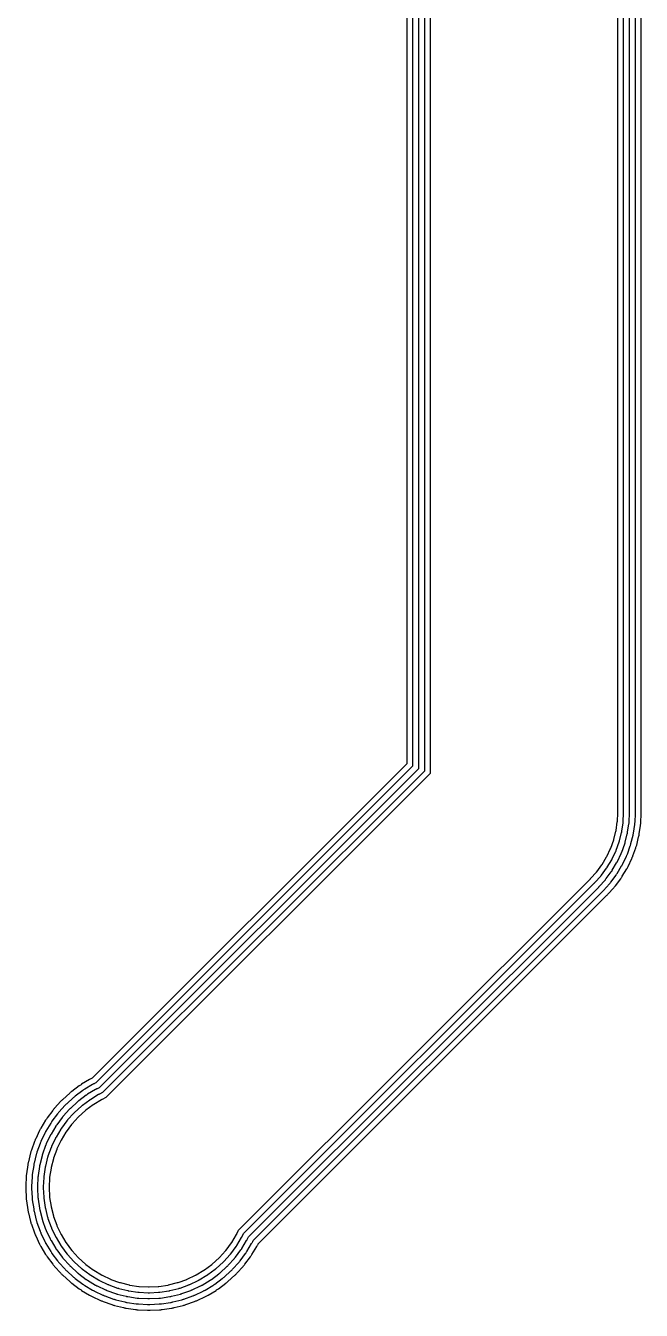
# Model space of a CAD drawing. Header units: metres. Extents: x 123.3 to 152.9, y -74.8 to -51.5.
# Drawn here: x 142.85 to 148.1, y -74.85 to -63.88 of the extents above; entities that cross this region are included whole.
import ezdxf

# ---------------------------------------------------------------- set-up
doc = ezdxf.new("R2010")
doc.units = ezdxf.units.M

msp = doc.modelspace()

# ---------------------------------------------------------------- linework, layer by layer
for points in [[(146.1, -62.7), (146.1, -70.186), (143.418, -72.868)], [(146.15, -62.7), (146.15, -70.206), (143.447, -72.909)], [(146.2, -62.7), (146.2, -70.227), (143.476, -72.951)], [(146.25, -62.7), (146.25, -70.248), (143.505, -72.992)], [(146.3, -62.7), (146.3, -70.268), (143.534, -73.034)], [(143.505, -72.992), (143.48, -73.004), (143.478, -73.005), (143.476, -73.006), (143.474, -73.007), (143.471, -73.009), (143.404, -73.049), (143.402, -73.05), (143.4, -73.052), (143.398, -73.053), (143.396, -73.055), (143.333, -73.101), (143.331, -73.103), (143.329, -73.104), (143.327, -73.106), (143.325, -73.107), (143.267, -73.16), (143.265, -73.162), (143.264, -73.164), (143.262, -73.165), (143.26, -73.167), (143.207, -73.225), (143.206, -73.227), (143.204, -73.229), (143.203, -73.231), (143.201, -73.233), (143.155, -73.296), (143.153, -73.298), (143.152, -73.3), (143.15, -73.302), (143.149, -73.304), (143.109, -73.371), (143.107, -73.374), (143.106, -73.376), (143.105, -73.378), (143.104, -73.38), (143.07, -73.451), (143.069, -73.453), (143.069, -73.456), (143.068, -73.458), (143.067, -73.46), (143.04, -73.534), (143.039, -73.536), (143.039, -73.539), (143.038, -73.541), (143.037, -73.543), (143.018, -73.62), (143.018, -73.622), (143.017, -73.624), (143.017, -73.627), (143.016, -73.629), (143.005, -73.707), (143.005, -73.709), (143.004, -73.712), (143.004, -73.714), (143.004, -73.717), (143, -73.795), (143, -73.798), (143, -73.8), (143, -73.802), (143, -73.805), (143.004, -73.883), (143.004, -73.886), (143.004, -73.888), (143.005, -73.891), (143.005, -73.893), (143.016, -73.971), (143.017, -73.973), (143.017, -73.976), (143.018, -73.978), (143.018, -73.98), (143.037, -74.057), (143.038, -74.059), (143.039, -74.061), (143.039, -74.064), (143.04, -74.066), (143.067, -74.14), (143.068, -74.142), (143.069, -74.144), (143.069, -74.147), (143.07, -74.149), (143.104, -74.22), (143.105, -74.222), (143.106, -74.224), (143.107, -74.226), (143.109, -74.229), (143.149, -74.296), (143.15, -74.298), (143.152, -74.3), (143.153, -74.302), (143.155, -74.304), (143.201, -74.367), (143.203, -74.369), (143.204, -74.371), (143.206, -74.373), (143.207, -74.375), (143.26, -74.433), (143.262, -74.435), (143.264, -74.436), (143.265, -74.438), (143.267, -74.44), (143.325, -74.493), (143.327, -74.494), (143.329, -74.496), (143.331, -74.497), (143.333, -74.499), (143.396, -74.545), (143.398, -74.547), (143.4, -74.548), (143.402, -74.55), (143.404, -74.551), (143.471, -74.591), (143.474, -74.593), (143.476, -74.594), (143.478, -74.595), (143.48, -74.596), (143.551, -74.63), (143.553, -74.631), (143.556, -74.631), (143.558, -74.632), (143.56, -74.633), (143.634, -74.66), (143.636, -74.661), (143.639, -74.661), (143.641, -74.662), (143.643, -74.663), (143.72, -74.682), (143.722, -74.682), (143.724, -74.683), (143.727, -74.683), (143.729, -74.684), (143.807, -74.695), (143.809, -74.695), (143.812, -74.696), (143.814, -74.696), (143.817, -74.696), (143.895, -74.7), (143.898, -74.7), (143.9, -74.7), (143.902, -74.7), (143.905, -74.7), (143.983, -74.696), (143.986, -74.696), (143.988, -74.696), (143.991, -74.695), (143.993, -74.695), (144.071, -74.684), (144.073, -74.683), (144.076, -74.683), (144.078, -74.682), (144.08, -74.682), (144.157, -74.663), (144.159, -74.662), (144.161, -74.661), (144.164, -74.661), (144.166, -74.66), (144.24, -74.633), (144.242, -74.632), (144.244, -74.631), (144.247, -74.631), (144.249, -74.63), (144.32, -74.596), (144.322, -74.595), (144.324, -74.594), (144.326, -74.593), (144.329, -74.591), (144.396, -74.551), (144.398, -74.55), (144.4, -74.548), (144.402, -74.547), (144.404, -74.545), (144.467, -74.499), (144.469, -74.497), (144.471, -74.496), (144.473, -74.494), (144.475, -74.493), (144.533, -74.44), (144.535, -74.438), (144.536, -74.436), (144.538, -74.435), (144.54, -74.433), (144.593, -74.375), (144.594, -74.373), (144.596, -74.371), (144.597, -74.369), (144.599, -74.367), (144.645, -74.304), (144.647, -74.302), (144.648, -74.3), (144.65, -74.298), (144.651, -74.296), (144.691, -74.229), (144.693, -74.226), (144.694, -74.224), (144.695, -74.222), (144.696, -74.22), (144.708, -74.195), (147.701, -71.201), (147.703, -71.2), (147.705, -71.198), (147.754, -71.143), (147.756, -71.141), (147.757, -71.139), (147.759, -71.138), (147.76, -71.136), (147.804, -71.076), (147.806, -71.074), (147.807, -71.072), (147.808, -71.07), (147.81, -71.068), (147.848, -71.005), (147.849, -71.003), (147.85, -71.001), (147.851, -70.999), (147.852, -70.996), (147.884, -70.93), (147.885, -70.928), (147.886, -70.925), (147.887, -70.923), (147.887, -70.921), (147.912, -70.852), (147.913, -70.849), (147.914, -70.847), (147.914, -70.844), (147.915, -70.842), (147.933, -70.771), (147.934, -70.768), (147.934, -70.766), (147.934, -70.763), (147.935, -70.761), (147.946, -70.688), (147.946, -70.686), (147.946, -70.683), (147.946, -70.681), (147.947, -70.678), (147.95, -70.605), (147.95, -70.602), (147.95, -70.6), (147.95, -63.35)], [(143.534, -73.034), (143.502, -73.049), (143.5, -73.05), (143.499, -73.05), (143.498, -73.051), (143.497, -73.052), (143.43, -73.092), (143.429, -73.093), (143.428, -73.093), (143.427, -73.094), (143.426, -73.095), (143.363, -73.141), (143.362, -73.142), (143.361, -73.143), (143.36, -73.144), (143.359, -73.145), (143.301, -73.197), (143.3, -73.198), (143.299, -73.199), (143.298, -73.2), (143.297, -73.201), (143.245, -73.259), (143.244, -73.26), (143.243, -73.261), (143.242, -73.262), (143.241, -73.263), (143.195, -73.326), (143.194, -73.327), (143.193, -73.328), (143.193, -73.329), (143.192, -73.33), (143.152, -73.397), (143.151, -73.398), (143.15, -73.399), (143.15, -73.4), (143.149, -73.402), (143.116, -73.472), (143.115, -73.474), (143.115, -73.475), (143.114, -73.476), (143.114, -73.477), (143.087, -73.551), (143.087, -73.552), (143.087, -73.553), (143.086, -73.554), (143.086, -73.556), (143.067, -73.632), (143.067, -73.633), (143.066, -73.634), (143.066, -73.635), (143.066, -73.637), (143.054, -73.714), (143.054, -73.715), (143.054, -73.717), (143.054, -73.718), (143.054, -73.719), (143.05, -73.798), (143.05, -73.799), (143.05, -73.8), (143.05, -73.801), (143.05, -73.802), (143.054, -73.881), (143.054, -73.882), (143.054, -73.883), (143.054, -73.885), (143.054, -73.886), (143.066, -73.963), (143.066, -73.965), (143.066, -73.966), (143.067, -73.967), (143.067, -73.968), (143.086, -74.044), (143.086, -74.046), (143.087, -74.047), (143.087, -74.048), (143.087, -74.049), (143.114, -74.123), (143.114, -74.124), (143.115, -74.125), (143.115, -74.126), (143.116, -74.128), (143.149, -74.198), (143.15, -74.2), (143.15, -74.201), (143.151, -74.202), (143.152, -74.203), (143.192, -74.27), (143.193, -74.271), (143.193, -74.272), (143.194, -74.273), (143.195, -74.274), (143.241, -74.337), (143.242, -74.338), (143.243, -74.339), (143.244, -74.34), (143.245, -74.341), (143.297, -74.399), (143.298, -74.4), (143.299, -74.401), (143.3, -74.402), (143.301, -74.403), (143.359, -74.455), (143.36, -74.456), (143.361, -74.457), (143.362, -74.458), (143.363, -74.459), (143.426, -74.505), (143.427, -74.506), (143.428, -74.507), (143.429, -74.507), (143.43, -74.508), (143.497, -74.548), (143.498, -74.549), (143.499, -74.55), (143.5, -74.55), (143.502, -74.551), (143.572, -74.584), (143.574, -74.585), (143.575, -74.585), (143.576, -74.586), (143.577, -74.586), (143.651, -74.613), (143.652, -74.613), (143.653, -74.613), (143.654, -74.614), (143.656, -74.614), (143.732, -74.633), (143.733, -74.633), (143.734, -74.634), (143.735, -74.634), (143.737, -74.634), (143.814, -74.646), (143.815, -74.646), (143.817, -74.646), (143.818, -74.646), (143.819, -74.646), (143.898, -74.65), (143.899, -74.65), (143.9, -74.65), (143.901, -74.65), (143.902, -74.65), (143.981, -74.646), (143.982, -74.646), (143.983, -74.646), (143.985, -74.646), (143.986, -74.646), (144.063, -74.634), (144.065, -74.634), (144.066, -74.634), (144.067, -74.633), (144.068, -74.633), (144.144, -74.614), (144.146, -74.614), (144.147, -74.613), (144.148, -74.613), (144.149, -74.613), (144.223, -74.586), (144.224, -74.586), (144.225, -74.585), (144.226, -74.585), (144.228, -74.584), (144.298, -74.551), (144.3, -74.55), (144.301, -74.55), (144.302, -74.549), (144.303, -74.548), (144.37, -74.508), (144.371, -74.507), (144.372, -74.507), (144.373, -74.506), (144.374, -74.505), (144.437, -74.459), (144.438, -74.458), (144.439, -74.457), (144.44, -74.456), (144.441, -74.455), (144.499, -74.403), (144.5, -74.402), (144.501, -74.401), (144.502, -74.4), (144.503, -74.399), (144.555, -74.341), (144.556, -74.34), (144.557, -74.339), (144.558, -74.338), (144.559, -74.337), (144.605, -74.274), (144.606, -74.273), (144.607, -74.272), (144.607, -74.271), (144.608, -74.27), (144.648, -74.203), (144.649, -74.202), (144.65, -74.201), (144.65, -74.2), (144.651, -74.198), (144.666, -74.166), (147.666, -71.166), (147.667, -71.165), (147.668, -71.164), (147.717, -71.11), (147.718, -71.109), (147.719, -71.108), (147.719, -71.107), (147.72, -71.106), (147.764, -71.047), (147.765, -71.046), (147.765, -71.045), (147.766, -71.044), (147.767, -71.043), (147.805, -70.979), (147.805, -70.978), (147.806, -70.977), (147.806, -70.976), (147.807, -70.975), (147.838, -70.909), (147.839, -70.907), (147.839, -70.906), (147.84, -70.905), (147.84, -70.904), (147.865, -70.835), (147.866, -70.834), (147.866, -70.832), (147.866, -70.831), (147.867, -70.83), (147.884, -70.759), (147.885, -70.757), (147.885, -70.756), (147.885, -70.755), (147.885, -70.754), (147.896, -70.681), (147.896, -70.68), (147.897, -70.678), (147.897, -70.677), (147.897, -70.676), (147.9, -70.602), (147.9, -70.601), (147.9, -70.6), (147.9, -63.3)], [(143.447, -72.909), (143.437, -72.914), (143.433, -72.916), (143.429, -72.918), (143.424, -72.92), (143.42, -72.923), (143.353, -72.963), (143.349, -72.966), (143.344, -72.969), (143.34, -72.971), (143.336, -72.974), (143.273, -73.021), (143.269, -73.024), (143.266, -73.027), (143.262, -73.03), (143.258, -73.033), (143.2, -73.086), (143.196, -73.089), (143.193, -73.093), (143.189, -73.096), (143.186, -73.1), (143.133, -73.158), (143.13, -73.162), (143.127, -73.166), (143.124, -73.169), (143.121, -73.173), (143.074, -73.236), (143.071, -73.24), (143.069, -73.244), (143.066, -73.249), (143.063, -73.253), (143.023, -73.32), (143.02, -73.324), (143.018, -73.329), (143.016, -73.333), (143.014, -73.337), (142.98, -73.408), (142.978, -73.413), (142.976, -73.417), (142.974, -73.422), (142.973, -73.426), (142.946, -73.5), (142.945, -73.505), (142.943, -73.51), (142.942, -73.514), (142.94, -73.519), (142.921, -73.595), (142.92, -73.6), (142.919, -73.605), (142.918, -73.61), (142.918, -73.615), (142.906, -73.692), (142.905, -73.697), (142.905, -73.702), (142.904, -73.707), (142.904, -73.712), (142.9, -73.79), (142.9, -73.795), (142.9, -73.8), (142.9, -73.805), (142.9, -73.81), (142.904, -73.888), (142.904, -73.893), (142.905, -73.898), (142.905, -73.903), (142.906, -73.908), (142.918, -73.985), (142.918, -73.99), (142.919, -73.995), (142.92, -74), (142.921, -74.005), (142.94, -74.081), (142.942, -74.086), (142.943, -74.09), (142.945, -74.095), (142.946, -74.1), (142.973, -74.174), (142.974, -74.178), (142.976, -74.183), (142.978, -74.187), (142.98, -74.192), (143.014, -74.263), (143.016, -74.267), (143.018, -74.271), (143.02, -74.276), (143.023, -74.28), (143.063, -74.347), (143.066, -74.351), (143.069, -74.356), (143.071, -74.36), (143.074, -74.364), (143.121, -74.427), (143.124, -74.431), (143.127, -74.434), (143.13, -74.438), (143.133, -74.442), (143.186, -74.5), (143.189, -74.504), (143.193, -74.507), (143.196, -74.511), (143.2, -74.514), (143.258, -74.567), (143.262, -74.57), (143.266, -74.573), (143.269, -74.576), (143.273, -74.579), (143.336, -74.626), (143.34, -74.629), (143.344, -74.631), (143.349, -74.634), (143.353, -74.637), (143.42, -74.677), (143.424, -74.68), (143.429, -74.682), (143.433, -74.684), (143.437, -74.686), (143.508, -74.72), (143.513, -74.722), (143.517, -74.724), (143.522, -74.726), (143.526, -74.727), (143.6, -74.754), (143.605, -74.755), (143.61, -74.757), (143.614, -74.758), (143.619, -74.76), (143.695, -74.779), (143.7, -74.78), (143.705, -74.781), (143.71, -74.782), (143.715, -74.782), (143.792, -74.794), (143.797, -74.795), (143.802, -74.795), (143.807, -74.796), (143.812, -74.796), (143.89, -74.8), (143.895, -74.8), (143.9, -74.8), (143.905, -74.8), (143.91, -74.8), (143.988, -74.796), (143.993, -74.796), (143.998, -74.795), (144.003, -74.795), (144.008, -74.794), (144.085, -74.782), (144.09, -74.782), (144.095, -74.781), (144.1, -74.78), (144.105, -74.779), (144.181, -74.76), (144.186, -74.758), (144.19, -74.757), (144.195, -74.755), (144.2, -74.754), (144.274, -74.727), (144.278, -74.726), (144.283, -74.724), (144.287, -74.722), (144.292, -74.72), (144.363, -74.686), (144.367, -74.684), (144.371, -74.682), (144.376, -74.68), (144.38, -74.677), (144.447, -74.637), (144.451, -74.634), (144.456, -74.631), (144.46, -74.629), (144.464, -74.626), (144.527, -74.579), (144.531, -74.576), (144.534, -74.573), (144.538, -74.57), (144.542, -74.567), (144.6, -74.514), (144.604, -74.511), (144.607, -74.507), (144.611, -74.504), (144.614, -74.5), (144.667, -74.442), (144.67, -74.438), (144.673, -74.434), (144.676, -74.431), (144.679, -74.427), (144.726, -74.364), (144.729, -74.36), (144.731, -74.356), (144.734, -74.351), (144.737, -74.347), (144.777, -74.28), (144.78, -74.276), (144.782, -74.271), (144.784, -74.267), (144.786, -74.263), (144.791, -74.253), (147.772, -71.272), (147.775, -71.269), (147.779, -71.265), (147.828, -71.21), (147.831, -71.207), (147.835, -71.203), (147.838, -71.199), (147.841, -71.195), (147.885, -71.136), (147.887, -71.132), (147.89, -71.128), (147.893, -71.124), (147.895, -71.12), (147.933, -71.057), (147.936, -71.052), (147.938, -71.048), (147.94, -71.044), (147.943, -71.039), (147.974, -70.973), (147.976, -70.968), (147.978, -70.964), (147.98, -70.959), (147.982, -70.955), (148.006, -70.885), (148.008, -70.881), (148.009, -70.876), (148.011, -70.871), (148.012, -70.866), (148.03, -70.795), (148.031, -70.79), (148.032, -70.785), (148.033, -70.781), (148.034, -70.776), (148.045, -70.703), (148.045, -70.698), (148.046, -70.693), (148.046, -70.688), (148.047, -70.683), (148.05, -70.61), (148.05, -70.605), (148.05, -70.6), (148.05, -63.45)], [(143.476, -72.951), (143.459, -72.959), (143.455, -72.96), (143.452, -72.962), (143.449, -72.964), (143.446, -72.966), (143.378, -73.006), (143.375, -73.008), (143.372, -73.01), (143.369, -73.012), (143.366, -73.014), (143.303, -73.061), (143.3, -73.063), (143.297, -73.066), (143.295, -73.068), (143.292, -73.07), (143.234, -73.123), (143.231, -73.126), (143.228, -73.128), (143.226, -73.131), (143.223, -73.134), (143.17, -73.192), (143.168, -73.195), (143.166, -73.197), (143.163, -73.2), (143.161, -73.203), (143.114, -73.266), (143.112, -73.269), (143.11, -73.272), (143.108, -73.275), (143.106, -73.278), (143.066, -73.346), (143.064, -73.349), (143.062, -73.352), (143.06, -73.355), (143.059, -73.359), (143.025, -73.43), (143.024, -73.433), (143.022, -73.436), (143.021, -73.44), (143.02, -73.443), (142.993, -73.517), (142.992, -73.521), (142.991, -73.524), (142.99, -73.528), (142.989, -73.531), (142.97, -73.607), (142.969, -73.611), (142.968, -73.615), (142.968, -73.618), (142.967, -73.622), (142.955, -73.7), (142.955, -73.703), (142.955, -73.707), (142.954, -73.711), (142.954, -73.714), (142.95, -73.793), (142.95, -73.796), (142.95, -73.8), (142.95, -73.804), (142.95, -73.807), (142.954, -73.886), (142.954, -73.889), (142.955, -73.893), (142.955, -73.897), (142.955, -73.9), (142.967, -73.978), (142.968, -73.982), (142.968, -73.985), (142.969, -73.989), (142.97, -73.993), (142.989, -74.069), (142.99, -74.072), (142.991, -74.076), (142.992, -74.079), (142.993, -74.083), (143.02, -74.157), (143.021, -74.16), (143.022, -74.164), (143.024, -74.167), (143.025, -74.17), (143.059, -74.241), (143.06, -74.245), (143.062, -74.248), (143.064, -74.251), (143.066, -74.254), (143.106, -74.322), (143.108, -74.325), (143.11, -74.328), (143.112, -74.331), (143.114, -74.334), (143.161, -74.397), (143.163, -74.4), (143.166, -74.403), (143.168, -74.405), (143.17, -74.408), (143.223, -74.466), (143.226, -74.469), (143.228, -74.472), (143.231, -74.474), (143.234, -74.477), (143.292, -74.53), (143.295, -74.532), (143.297, -74.534), (143.3, -74.537), (143.303, -74.539), (143.366, -74.586), (143.369, -74.588), (143.372, -74.59), (143.375, -74.592), (143.378, -74.594), (143.446, -74.634), (143.449, -74.636), (143.452, -74.638), (143.455, -74.64), (143.459, -74.641), (143.53, -74.675), (143.533, -74.676), (143.536, -74.678), (143.54, -74.679), (143.543, -74.68), (143.617, -74.707), (143.621, -74.708), (143.624, -74.709), (143.628, -74.71), (143.631, -74.711), (143.707, -74.73), (143.711, -74.731), (143.715, -74.732), (143.718, -74.732), (143.722, -74.733), (143.8, -74.745), (143.803, -74.745), (143.807, -74.745), (143.811, -74.746), (143.814, -74.746), (143.893, -74.75), (143.896, -74.75), (143.9, -74.75), (143.904, -74.75), (143.907, -74.75), (143.986, -74.746), (143.989, -74.746), (143.993, -74.745), (143.997, -74.745), (144, -74.745), (144.078, -74.733), (144.082, -74.732), (144.085, -74.732), (144.089, -74.731), (144.093, -74.73), (144.169, -74.711), (144.172, -74.71), (144.176, -74.709), (144.179, -74.708), (144.183, -74.707), (144.257, -74.68), (144.26, -74.679), (144.264, -74.678), (144.267, -74.676), (144.27, -74.675), (144.341, -74.641), (144.345, -74.64), (144.348, -74.638), (144.351, -74.636), (144.354, -74.634), (144.422, -74.594), (144.425, -74.592), (144.428, -74.59), (144.431, -74.588), (144.434, -74.586), (144.497, -74.539), (144.5, -74.537), (144.503, -74.534), (144.505, -74.532), (144.508, -74.53), (144.566, -74.477), (144.569, -74.474), (144.572, -74.472), (144.574, -74.469), (144.577, -74.466), (144.63, -74.408), (144.632, -74.405), (144.634, -74.403), (144.637, -74.4), (144.639, -74.397), (144.686, -74.334), (144.688, -74.331), (144.69, -74.328), (144.692, -74.325), (144.694, -74.322), (144.734, -74.254), (144.736, -74.251), (144.738, -74.248), (144.74, -74.245), (144.741, -74.241), (144.749, -74.224), (147.737, -71.237), (147.739, -71.234), (147.742, -71.231), (147.791, -71.177), (147.794, -71.174), (147.796, -71.171), (147.798, -71.168), (147.801, -71.165), (147.844, -71.106), (147.847, -71.103), (147.849, -71.1), (147.851, -71.097), (147.853, -71.094), (147.89, -71.031), (147.892, -71.028), (147.894, -71.024), (147.896, -71.021), (147.897, -71.018), (147.929, -70.951), (147.93, -70.948), (147.932, -70.945), (147.933, -70.941), (147.934, -70.938), (147.959, -70.868), (147.96, -70.865), (147.962, -70.861), (147.963, -70.858), (147.964, -70.854), (147.981, -70.783), (147.982, -70.779), (147.983, -70.776), (147.984, -70.772), (147.984, -70.768), (147.995, -70.696), (147.996, -70.692), (147.996, -70.688), (147.996, -70.685), (147.997, -70.681), (148, -70.607), (148, -70.604), (148, -70.6), (148, -63.4)], [(143.418, -72.868), (143.416, -72.868), (143.41, -72.871), (143.405, -72.874), (143.4, -72.877), (143.394, -72.88), (143.327, -72.92), (143.322, -72.924), (143.317, -72.927), (143.312, -72.93), (143.307, -72.934), (143.244, -72.981), (143.239, -72.985), (143.234, -72.988), (143.229, -72.992), (143.225, -72.996), (143.166, -73.049), (143.162, -73.053), (143.158, -73.058), (143.153, -73.062), (143.149, -73.066), (143.096, -73.125), (143.092, -73.129), (143.088, -73.134), (143.085, -73.139), (143.081, -73.144), (143.034, -73.207), (143.03, -73.212), (143.027, -73.217), (143.024, -73.222), (143.02, -73.227), (142.98, -73.294), (142.977, -73.3), (142.974, -73.305), (142.971, -73.31), (142.968, -73.316), (142.935, -73.387), (142.932, -73.393), (142.93, -73.398), (142.928, -73.404), (142.926, -73.41), (142.899, -73.484), (142.897, -73.489), (142.895, -73.495), (142.894, -73.501), (142.892, -73.507), (142.873, -73.583), (142.871, -73.589), (142.87, -73.595), (142.869, -73.601), (142.868, -73.607), (142.857, -73.685), (142.856, -73.691), (142.855, -73.697), (142.855, -73.703), (142.854, -73.709), (142.85, -73.788), (142.85, -73.794), (142.85, -73.8), (142.85, -73.806), (142.85, -73.812), (142.854, -73.891), (142.855, -73.897), (142.855, -73.903), (142.856, -73.909), (142.857, -73.915), (142.868, -73.993), (142.869, -73.999), (142.87, -74.005), (142.871, -74.011), (142.873, -74.017), (142.892, -74.093), (142.894, -74.099), (142.895, -74.105), (142.897, -74.111), (142.899, -74.116), (142.926, -74.19), (142.928, -74.196), (142.93, -74.202), (142.932, -74.207), (142.935, -74.213), (142.968, -74.284), (142.971, -74.29), (142.974, -74.295), (142.977, -74.3), (142.98, -74.306), (143.02, -74.373), (143.024, -74.378), (143.027, -74.383), (143.03, -74.388), (143.034, -74.393), (143.081, -74.456), (143.085, -74.461), (143.088, -74.466), (143.092, -74.471), (143.096, -74.475), (143.149, -74.534), (143.153, -74.538), (143.158, -74.542), (143.162, -74.547), (143.166, -74.551), (143.225, -74.604), (143.229, -74.608), (143.234, -74.612), (143.239, -74.615), (143.244, -74.619), (143.307, -74.666), (143.312, -74.67), (143.317, -74.673), (143.322, -74.676), (143.327, -74.68), (143.394, -74.72), (143.4, -74.723), (143.405, -74.726), (143.41, -74.729), (143.416, -74.732), (143.487, -74.765), (143.493, -74.768), (143.498, -74.77), (143.504, -74.772), (143.51, -74.774), (143.584, -74.801), (143.589, -74.803), (143.595, -74.805), (143.601, -74.806), (143.607, -74.808), (143.683, -74.827), (143.689, -74.829), (143.695, -74.83), (143.701, -74.831), (143.707, -74.832), (143.785, -74.843), (143.791, -74.844), (143.797, -74.845), (143.803, -74.845), (143.809, -74.846), (143.888, -74.85), (143.894, -74.85), (143.9, -74.85), (143.906, -74.85), (143.912, -74.85), (143.991, -74.846), (143.997, -74.845), (144.003, -74.845), (144.009, -74.844), (144.015, -74.843), (144.093, -74.832), (144.099, -74.831), (144.105, -74.83), (144.111, -74.829), (144.117, -74.827), (144.193, -74.808), (144.199, -74.806), (144.205, -74.805), (144.211, -74.803), (144.216, -74.801), (144.29, -74.774), (144.296, -74.772), (144.302, -74.77), (144.307, -74.768), (144.313, -74.765), (144.384, -74.732), (144.39, -74.729), (144.395, -74.726), (144.4, -74.723), (144.406, -74.72), (144.473, -74.68), (144.478, -74.676), (144.483, -74.673), (144.488, -74.67), (144.493, -74.666), (144.556, -74.619), (144.561, -74.615), (144.566, -74.612), (144.571, -74.608), (144.575, -74.604), (144.634, -74.551), (144.638, -74.547), (144.642, -74.542), (144.647, -74.538), (144.651, -74.534), (144.704, -74.475), (144.708, -74.471), (144.712, -74.466), (144.715, -74.461), (144.719, -74.456), (144.766, -74.393), (144.77, -74.388), (144.773, -74.383), (144.776, -74.378), (144.78, -74.373), (144.82, -74.306), (144.823, -74.3), (144.826, -74.295), (144.829, -74.29), (144.832, -74.284), (144.832, -74.282), (147.807, -71.307), (147.812, -71.303), (147.816, -71.298), (147.865, -71.244), (147.869, -71.239), (147.873, -71.235), (147.877, -71.23), (147.881, -71.225), (147.925, -71.166), (147.928, -71.161), (147.932, -71.156), (147.935, -71.151), (147.938, -71.145), (147.976, -71.082), (147.979, -71.077), (147.982, -71.072), (147.985, -71.066), (147.988, -71.061), (148.019, -70.994), (148.022, -70.988), (148.024, -70.983), (148.027, -70.977), (148.029, -70.971), (148.053, -70.902), (148.055, -70.896), (148.057, -70.89), (148.059, -70.885), (148.061, -70.879), (148.078, -70.807), (148.08, -70.801), (148.081, -70.795), (148.082, -70.789), (148.083, -70.783), (148.094, -70.71), (148.095, -70.704), (148.096, -70.698), (148.096, -70.692), (148.096, -70.686), (148.1, -70.612), (148.1, -70.606), (148.1, -70.6), (148.1, -63.5)]]:
    msp.add_lwpolyline(points)

doc.saveas('drawing.dxf')
